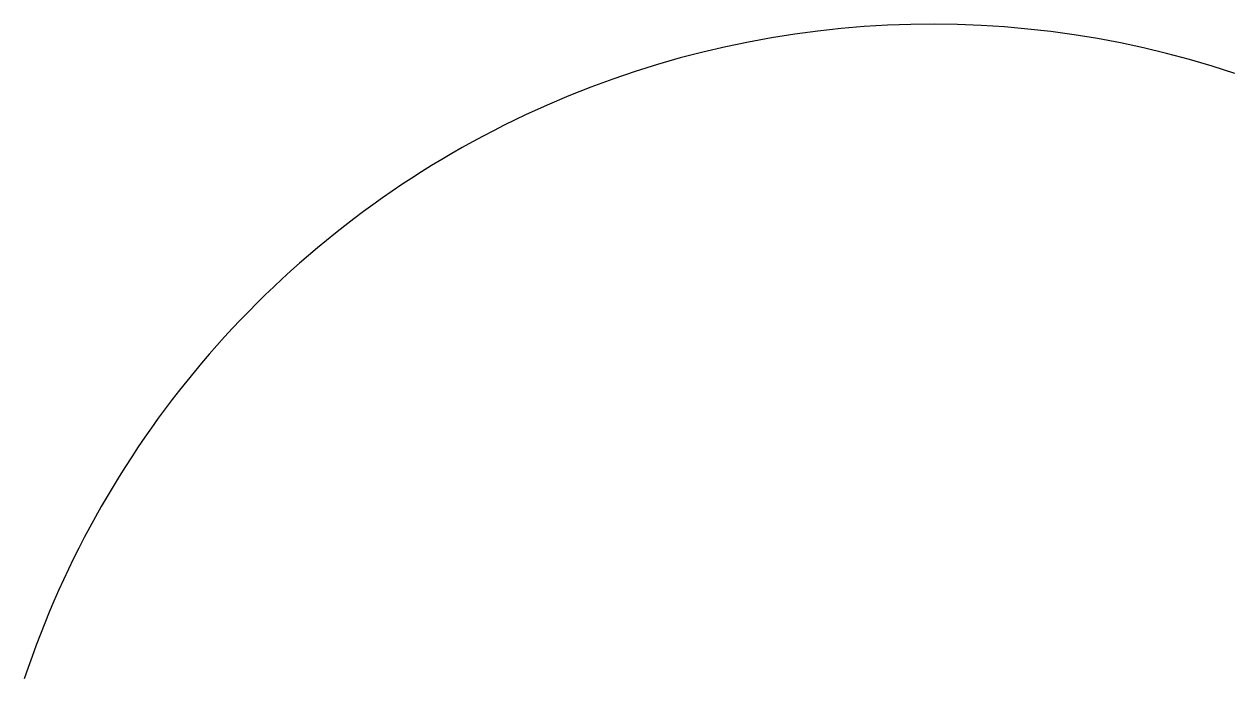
# Model space of a CAD drawing. Extents: x 0 to 2, y 0 to 1.08.
import ezdxf

# ---------------------------------------------------------------- set-up
doc = ezdxf.new("R2010")
doc.units = 0
doc.layers.get('0').update_dxf_attribs({"linetype": 'CONTINUOUS'})

msp = doc.modelspace()

# ---------------------------------------------------------------- linework, layer by layer
at = {"color": 0}
msp.add_arc((1.5, -0.5), 1.5811, 71.5651, 161.5651, dxfattribs=at)

doc.saveas('drawing.dxf')
